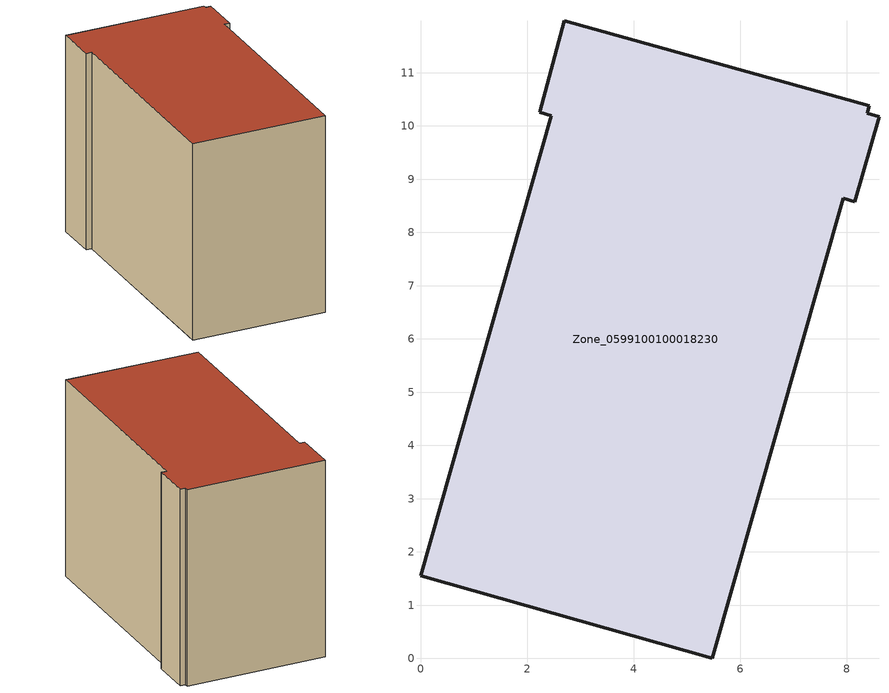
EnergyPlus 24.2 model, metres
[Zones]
Zone_0599100100018230
 floor ground (C_G): 8.43,10.37 8.39,10.24 8.61,10.17 8.16,8.58 7.94,8.64 5.48,0 0,1.56 2.46,10.19 2.23,10.25 2.7,11.98 z0.42
 wall outside (C_F): 5.48,0 7.94,8.64 8.16,8.58 8.61,10.17 8.39,10.24 8.43,10.37 2.7,11.98 2.23,10.25 2.46,10.19 0,1.56 5.48,0 z0.42:8.87
 roof outside (C_R): 8.39,10.24 8.43,10.37 2.7,11.98 2.23,10.25 2.46,10.19 0,1.56 5.48,0 7.94,8.64 8.16,8.58 8.61,10.17 z8.87
[BUILDING]
Pand.0599100100018230: North Axis=0; Terrain=City; Loads Convergence Tolerance Value=0.04; Temperature Convergence Tolerance Value=0.4; Solar Distribution=FullExterior; Maximum Number of Warmup Days=25; Minimum Number of Warmup Days=1
[Site:Location]
Rotterdam.The.Hague.AP_ZH_NLD Design_Conditions: Latitude=51.96; Longitude=4.45; Time Zone=1; Elevation=-4.5
[SITE:GROUNDTEMPERATURE:BUILDINGSURFACE]
18, 18, 18, 18, 18, 18, 18, 18, 18, 18, 18, 18
[MATERIAL] Thermal Absorptance=0.9; Solar Absorptance=0.7; Visible Absorptance=0.7
Name | Roughness | Thickness | Conductivity | Density | Specific Heat
G.TI.2015-2018 | MediumSmooth | 0.15 | 0.0428571 | 540 | 1210
F.TI.2015-2018 | Rough | 0.3 | 0.0666667 | 1920 | 840
R.TI.2015-2018 | MediumRough | 0.2 | 0.0333333 | 1500 | 1000
[CONSTRUCTION]
C_G: G.TI.2015-2018
C_F: F.TI.2015-2018
C_R: R.TI.2015-2018
[ZONE]
Zone_0599100100018230: Type=1; Multiplier=1; Ceiling Height=Autocalculate; Volume=Autocalculate; Floor Area=autocalculate; Part of Total Floor Area=Yes
[ZONEINFILTRATION:DESIGNFLOWRATE]
Infil_Zone_0599100100018230: Zone or ZoneList or Space or SpaceList=Zone_0599100100018230; Schedule=AlwaysOn; Design Flow Rate Calculation Method=Flow/Area; Flow Rate per Floor Area=0.0015; Constant Term Coefficient=1; Temperature Term Coefficient=0; Velocity Term Coefficient=0; Velocity Squared Term Coefficient=0
[HVACTEMPLATE:ZONE:IDEALLOADSAIRSYSTEM]
Zone_0599100100018230: Maximum Heating Supply Air Temperature=50; Minimum Cooling Supply Air Temperature=13; Maximum Heating Supply Air Humidity Ratio=0.0156; Minimum Cooling Supply Air Humidity Ratio=0.0077; Heating Limit=NoLimit; Cooling Limit=NoLimit; Dehumidification Control Type=ConstantSensibleHeatRatio; Cooling Sensible Heat Ratio=0.7; Dehumidification Setpoint=60; Humidification Control Type=None; Humidification Setpoint=30; Outdoor Air Method=None; Outdoor Air Flow Rate per Person=0.00944; Outdoor Air Flow Rate per Zone Floor Area=0; Outdoor Air Flow Rate per Zone=0; Demand Controlled Ventilation Type=None; Outdoor Air Economizer Type=NoEconomizer; Heat Recovery Type=None; Sensible Heat Recovery Effectiveness=0.7; Latent Heat Recovery Effectiveness=0.65
[ZONECONTROL:THERMOSTAT]
ThermostatControl_Zone_0599100100018230: Zone or ZoneList=Zone_0599100100018230; Control Type Schedule=DualSetpointControlType; Control 1=Thermostat_Zone_0599100100018230; Temperature Difference Between Cutout And Setpoint=0
[THERMOSTATSETPOINT:DUALSETPOINT]
Thermostat_Zone_0599100100018230: Heating Setpoint Temperature Schedule=HeatingSetpoint_Zone_0599100100018230; Cooling Setpoint Temperature Schedule=CoolingSetpoint_Zone_0599100100018230
[SCHEDULE:COMPACT]
HeatingSetpoint_Zone_0599100100018230: Through: 12/31, For: AllDays, Until: 24:00, 21
CoolingSetpoint_Zone_0599100100018230: Through: 12/31, For: AllDays, Until: 24:00, 24
DualSetpointControlType: Through: 12/31, For: AllDays, Until: 24:00, 4
AlwaysOn: Through: 12/31, For: AllDays, Until: 24:00, 1
